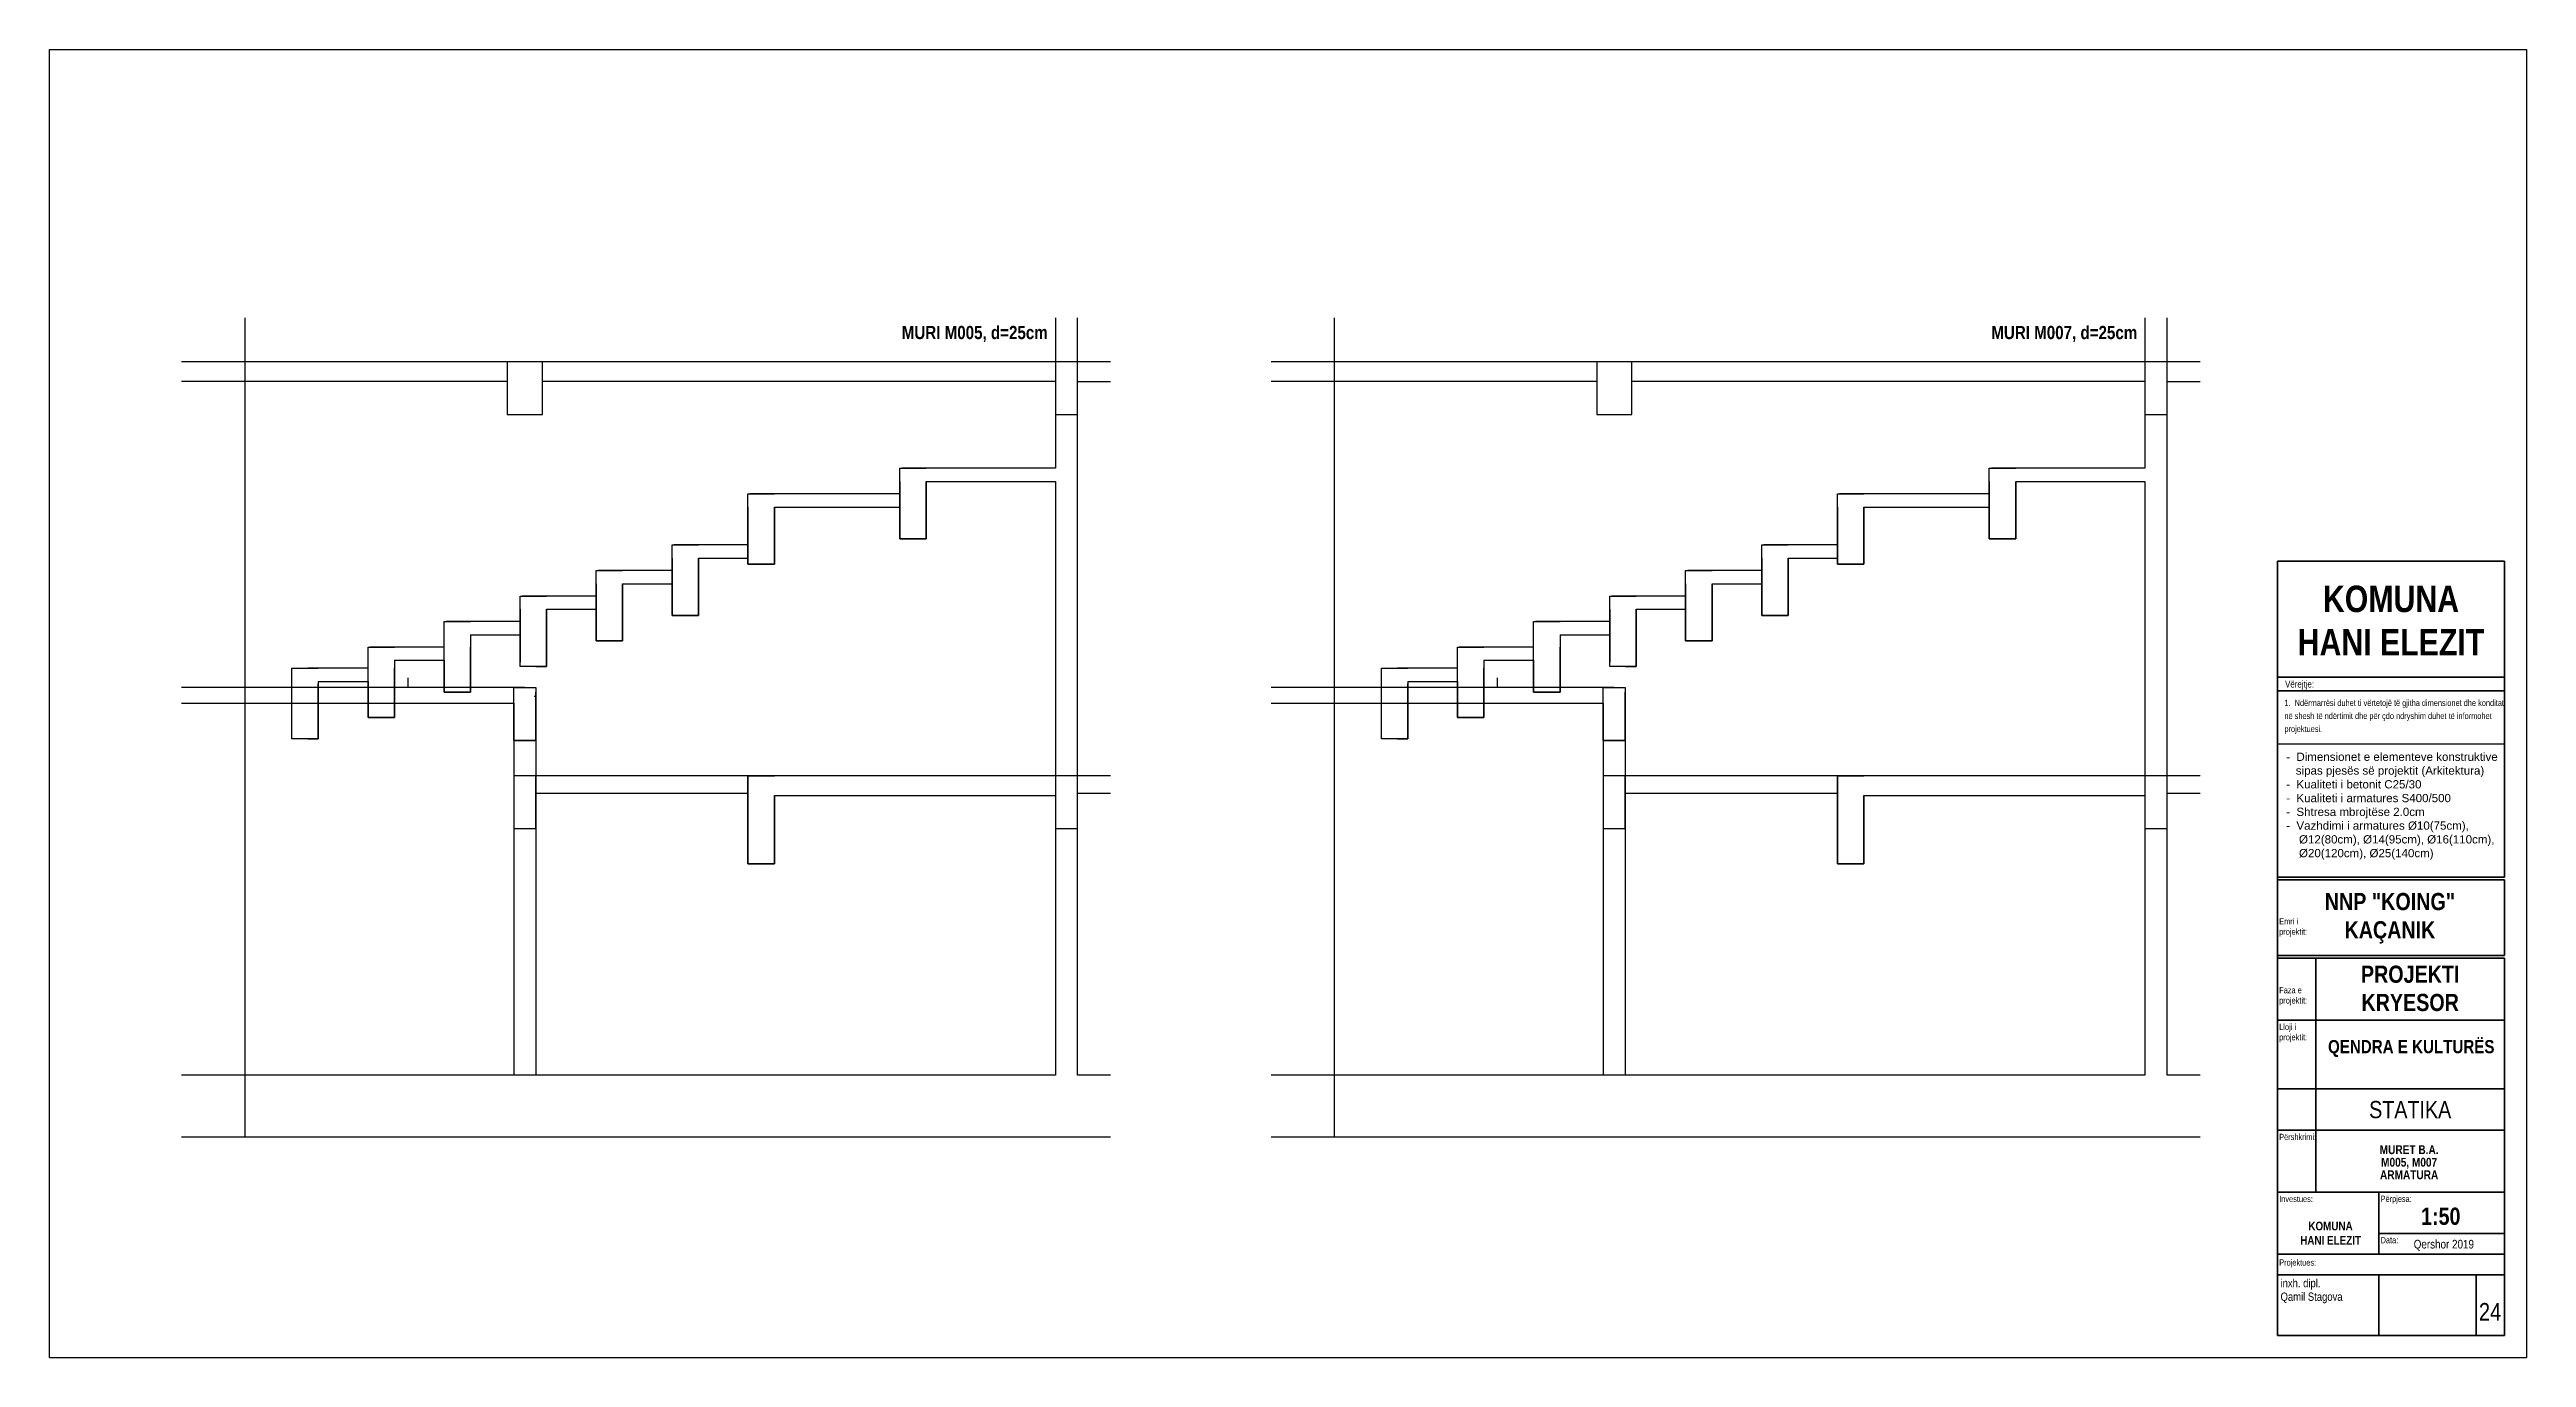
# Model space of a CAD drawing. Header units: inches. Extents: x 2381 to 5194, y -14 to 1471.
import ezdxf

# ---------------------------------------------------------------- set-up
doc = ezdxf.new("R2010")
doc.units = ezdxf.units.IN
doc.layers.add('0_Pen_No__1', color=7, linetype='Continuous', lineweight=35)
doc.layers.add('TEKSTI_Pen_No__201', color=7, linetype='Continuous', lineweight=18)
doc.layers.add('A4_OP', color=7, linetype='Continuous')
doc.styles.add('GENERATED_STYLE_1', font='ARIAL.TTF')
doc.styles.add('GENERATED_STYLE_3', font='ARIALN.TTF')
doc.styles.add('GENERATED_STYLE_4', font='ARIALNB.TTF')

msp = doc.modelspace()

# ---------------------------------------------------------------- linework, layer by layer
for p, q in [((2381.3, 1471.5), (5193.5, 1471.5)), ((2381.3, -13.5), (2381.3, 1471.5)), ((5193.5, 1471.5), (5193.5, -13.5)), ((2602.9, 1167), (2602.9, 237)), ((3839.9, 1167), (3839.9, 237)), ((2900.9, 1094.5), (2531.3, 1094.5)), ((3523.4, 1094.5), (2940.9, 1094.5)), ((4137.9, 1094.5), (3768.4, 1094.5)), ((4760.4, 1094.5), (4177.9, 1094.5)), ((2788, 758.2), (2788, 747)), ((2933.4, 737), (2931.4, 737)), ((4025, 758.2), (4025, 747)), ((2908.4, 687), (2908.4, 307)), ((2933.4, 687), (2933.4, 307)), ((4145.4, 687), (4145.4, 307)), ((4170.4, 687), (4170.4, 307)), ((4910.9, 683.2), (5168.5, 683.2)), ((2674.5, 307), (2531.3, 307)), ((3911.5, 307), (3768.4, 307)), ((2381.3, -13.5), (5193.5, -13.5))]:
    msp.add_line(p, q)
at = {"layer": '0_Pen_No__1', "linetype": 'Continuous'}
for p, q in [((4910.9, 531.8), (4910.9, 890.5)), ((4910.9, 890.5), (5168.5, 890.5)), ((5168.5, 890.5), (5168.5, 531.8)), ((4910.9, 758.8), (5168.5, 758.8)), ((4910.9, 743.2), (5168.5, 743.2)), ((4910.9, 562.7), (4910.9, 648.5)), ((4910.9, 11.5), (4910.9, 559.6)), ((4910.9, 531.8), (5168.5, 531.8)), ((4910.9, 528.7), (5168.5, 528.7)), ((5168.5, 528.7), (5168.5, 442.9)), ((4910.9, 442.9), (5168.5, 442.9)), ((4910.9, 439.8), (5168.5, 439.8)), ((4910.9, 439.8), (5168.5, 439.8)), ((4954.5, 174.2), (4954.5, 439.8)), ((5168.5, 439.8), (5168.5, 11.5)), ((4910.9, 369.5), (5168.5, 369.5)), ((4910.9, 291.4), (5168.5, 291.4)), ((4910.9, 244.5), (5168.5, 244.5)), ((4910.9, 174.2), (5168.5, 174.2)), ((5026, 103.9), (5026, 174.2)), ((5026, 127.3), (5168.5, 127.3)), ((4910.9, 103.9), (5168.5, 103.9)), ((4910.9, 80.4), (5168.5, 80.4)), ((5026, 80.4), (5026, 11.5)), ((5136.3, 11.5), (5136.3, 80.4)), ((4910.9, 11.5), (5168.5, 11.5))]:
    msp.add_line(p, q, dxfattribs=at)
at = {"layer": 'A4_OP'}
for points in [[(3523.4, 1167), (3523.4, 1117)], [(3548.4, 1117), (3548.4, 1167)], [(4760.4, 1167), (4760.4, 1117)], [(4785.4, 1117), (4785.4, 1167)], [(3523.4, 1117), (2531.3, 1117)], [(2940.9, 1117), (2900.9, 1117)], [(2900.9, 1117), (2900.9, 1057)], [(2900.9, 1099.5), (2900.9, 1057)], [(2940.9, 1057), (2940.9, 1117)], [(2940.9, 1057), (2940.9, 1099.5)], [(3548.4, 1117), (3523.4, 1117)], [(3523.4, 1117), (3523.4, 1057)], [(3523.4, 1099.5), (3523.4, 996)], [(3523.4, 1099.5), (3523.4, 996)], [(3548.4, 1057), (3548.4, 1117)], [(3585.9, 1117), (3548.4, 1117)], [(4760.4, 1117), (3768.4, 1117)], [(4177.9, 1117), (4137.9, 1117)], [(4137.9, 1117), (4137.9, 1057)], [(4137.9, 1099.5), (4137.9, 1057)], [(4177.9, 1057), (4177.9, 1117)], [(4177.9, 1057), (4177.9, 1099.5)], [(4785.4, 1117), (4760.4, 1117)], [(4760.4, 1117), (4760.4, 1057)], [(4760.4, 1099.5), (4760.4, 996)], [(4760.4, 1099.5), (4760.4, 996)], [(4785.4, 1057), (4785.4, 1117)], [(4822.9, 1117), (4785.4, 1117)], [(3548.4, 996), (3548.4, 1094.5)], [(3548.4, 1094.5), (3585.9, 1094.5)], [(4785.4, 996), (4785.4, 1094.5)], [(4785.4, 1094.5), (4822.9, 1094.5)], [(2900.9, 1057), (2940.9, 1057)], [(2900.9, 1057), (2940.9, 1057)], [(3523.4, 1057), (3548.4, 1057)], [(4137.9, 1057), (4177.9, 1057)], [(4137.9, 1057), (4177.9, 1057)], [(4760.4, 1057), (4785.4, 1057)], [(3346.6, 916), (3346.6, 996)], [(3346.6, 996), (3376.6, 996)], [(3523.4, 996), (3348.9, 996)], [(3523.4, 996), (3348.9, 996)], [(3548.4, 647), (3548.4, 996)], [(4583.6, 916), (4583.6, 996)], [(4583.6, 996), (4613.6, 996)], [(4760.4, 996), (4586, 996)], [(4760.4, 996), (4586, 996)], [(4785.4, 647), (4785.4, 996)], [(3174.3, 887), (3174.3, 967)], [(3174.3, 967), (3204.3, 967)], [(3346.6, 967), (3176.6, 967)], [(3346.6, 967), (3176.6, 967)], [(3346.6, 981), (3346.6, 916)], [(3376.6, 916), (3376.6, 981)], [(3376.6, 981), (3523.4, 981)], [(3376.6, 981), (3376.6, 916)], [(3376.6, 981), (3523.4, 981)], [(3523.4, 981), (3523.4, 647)], [(3523.4, 981), (3523.4, 647)], [(4411.3, 887), (4411.3, 967)], [(4411.3, 967), (4441.3, 967)], [(4583.6, 967), (4413.6, 967)], [(4583.6, 967), (4413.6, 967)], [(4583.6, 981), (4583.6, 916)], [(4613.6, 916), (4613.6, 981)], [(4613.6, 981), (4760.4, 981)], [(4613.6, 981), (4613.6, 916)], [(4613.6, 981), (4760.4, 981)], [(4760.4, 981), (4760.4, 647)], [(4760.4, 981), (4760.4, 647)], [(3174.3, 952), (3174.3, 887)], [(3204.3, 887), (3204.3, 952)], [(3204.3, 952), (3346.6, 952)], [(3204.3, 952), (3204.3, 887)], [(3204.3, 952), (3346.6, 952)], [(4411.3, 952), (4411.3, 887)], [(4441.3, 887), (4441.3, 952)], [(4441.3, 952), (4583.6, 952)], [(4441.3, 952), (4441.3, 887)], [(4441.3, 952), (4583.6, 952)], [(3088.2, 829), (3088.2, 909)], [(3088.2, 909), (3118.2, 909)], [(3174.3, 909), (3090.5, 909)], [(3174.3, 909), (3090.5, 909)], [(3346.6, 916), (3376.6, 916)], [(3376.6, 916), (3346.6, 916)], [(4325.2, 829), (4325.2, 909)], [(4325.2, 909), (4355.2, 909)], [(4411.3, 909), (4327.5, 909)], [(4411.3, 909), (4327.5, 909)], [(4583.6, 916), (4613.6, 916)], [(4613.6, 916), (4583.6, 916)], [(3001.9, 800), (3001.9, 880)], [(3001.9, 880), (3031.9, 880)], [(3088.2, 880), (3004.2, 880)], [(3088.2, 880), (3004.2, 880)], [(3088.2, 894), (3088.2, 829)], [(3118.2, 829), (3118.2, 894)], [(3118.2, 894), (3174.3, 894)], [(3118.2, 894), (3118.2, 829)], [(3118.2, 894), (3174.3, 894)], [(3174.3, 887), (3204.3, 887)], [(3204.3, 887), (3174.3, 887)], [(4238.9, 800), (4238.9, 880)], [(4238.9, 880), (4268.9, 880)], [(4325.2, 880), (4241.2, 880)], [(4325.2, 880), (4241.2, 880)], [(4325.2, 894), (4325.2, 829)], [(4355.2, 829), (4355.2, 894)], [(4355.2, 894), (4411.3, 894)], [(4355.2, 894), (4355.2, 829)], [(4355.2, 894), (4411.3, 894)], [(4411.3, 887), (4441.3, 887)], [(4441.3, 887), (4411.3, 887)], [(2915.7, 771), (2915.7, 851)], [(2915.7, 851), (2945.7, 851)], [(3001.9, 851), (2918, 851)], [(3001.9, 851), (2918, 851)], [(3001.9, 865), (3001.9, 800)], [(3031.9, 800), (3031.9, 865)], [(3031.9, 865), (3088.2, 865)], [(3031.9, 865), (3031.9, 800)], [(3031.9, 865), (3088.2, 865)], [(4152.7, 771), (4152.7, 851)], [(4152.7, 851), (4182.7, 851)], [(4238.9, 851), (4155, 851)], [(4238.9, 851), (4155, 851)], [(4238.9, 865), (4238.9, 800)], [(4268.9, 800), (4268.9, 865)], [(4268.9, 865), (4325.2, 865)], [(4268.9, 865), (4268.9, 800)], [(4268.9, 865), (4325.2, 865)], [(2829.3, 742), (2829.3, 822)], [(2829.3, 822), (2859.3, 822)], [(2915.7, 822), (2831.6, 822)], [(2915.7, 822), (2831.6, 822)], [(2915.7, 836), (2915.7, 776)], [(2945.7, 771), (2945.7, 836)], [(2945.7, 836), (3001.9, 836)], [(2945.7, 836), (2945.7, 771)], [(2945.7, 836), (3001.9, 836)], [(3088.2, 829), (3118.2, 829)], [(3118.2, 829), (3088.2, 829)], [(4066.3, 742), (4066.3, 822)], [(4066.3, 822), (4096.3, 822)], [(4152.7, 822), (4068.6, 822)], [(4152.7, 822), (4068.6, 822)], [(4152.7, 836), (4152.7, 776)], [(4182.7, 771), (4182.7, 836)], [(4182.7, 836), (4238.9, 836)], [(4182.7, 836), (4182.7, 771)], [(4182.7, 836), (4238.9, 836)], [(4325.2, 829), (4355.2, 829)], [(4355.2, 829), (4325.2, 829)], [(2742.9, 713), (2742.9, 793)], [(2742.9, 793), (2772.9, 793)], [(2829.3, 793), (2745.2, 793)], [(2829.3, 793), (2745.2, 793)], [(2859.3, 807), (2915.7, 807)], [(2859.3, 807), (2859.3, 742)], [(2859.3, 807), (2915.7, 807)], [(2859.3, 747), (2859.3, 793)], [(3001.9, 800), (3031.9, 800)], [(3031.9, 800), (3001.9, 800)], [(3979.9, 713), (3979.9, 793)], [(3979.9, 793), (4009.9, 793)], [(4066.3, 793), (3982.2, 793)], [(4066.3, 793), (3982.2, 793)], [(4096.3, 807), (4152.7, 807)], [(4096.3, 807), (4096.3, 742)], [(4096.3, 807), (4152.7, 807)], [(4096.3, 747), (4096.3, 793)], [(4238.9, 800), (4268.9, 800)], [(4268.9, 800), (4238.9, 800)], [(2656.4, 689), (2656.4, 769)], [(2656.4, 769), (2686.4, 769)], [(2742.9, 769), (2674.5, 769)], [(2742.9, 769), (2674.5, 769)], [(2772.9, 778), (2829.3, 778)], [(2772.9, 778), (2772.9, 713)], [(2772.9, 778), (2829.3, 778)], [(2772.9, 747), (2772.9, 769)], [(2829.3, 778), (2829.3, 747)], [(2945.7, 771), (2915.7, 771)], [(2933.4, 771), (2945.7, 771)], [(3893.4, 689), (3893.4, 769)], [(3893.4, 769), (3923.4, 769)], [(3979.9, 769), (3911.5, 769)], [(3979.9, 769), (3911.5, 769)], [(4009.9, 778), (4066.3, 778)], [(4009.9, 778), (4009.9, 713)], [(4009.9, 778), (4066.3, 778)], [(4009.9, 747), (4009.9, 769)], [(4066.3, 778), (4066.3, 747)], [(4182.7, 771), (4152.7, 771)], [(4170.4, 771), (4182.7, 771)], [(2742.9, 747), (2531.3, 747)], [(2920.9, 747), (2531.3, 747)], [(2686.4, 754), (2742.9, 754)], [(2686.4, 754), (2686.4, 689)], [(2686.4, 754), (2742.9, 754)], [(2686.4, 689), (2686.4, 751.5)], [(2742.9, 754), (2742.9, 747)], [(2742.9, 753.5), (2742.9, 713)], [(2772.9, 713), (2772.9, 753.5)], [(2829.3, 747), (2772.9, 747)], [(2829.3, 758.5), (2829.3, 742)], [(2829.3, 742), (2859.3, 742)], [(2859.3, 742), (2829.3, 742)], [(2859.3, 742), (2859.3, 758.5)], [(2915.7, 747), (2859.3, 747)], [(2908.4, 687), (2908.4, 747)], [(2908.4, 747), (2933.4, 747)], [(2933.4, 747), (2933.4, 687)], [(2933.4, 687), (2933.4, 742)], [(3979.9, 747), (3768.4, 747)], [(4157.9, 747), (3768.4, 747)], [(3923.4, 754), (3979.9, 754)], [(3923.4, 754), (3923.4, 689)], [(3923.4, 754), (3979.9, 754)], [(3923.4, 689), (3923.4, 751.5)], [(3979.9, 754), (3979.9, 747)], [(3979.9, 753.5), (3979.9, 713)], [(4009.9, 713), (4009.9, 753.5)], [(4066.3, 747), (4009.9, 747)], [(4066.3, 758.5), (4066.3, 742)], [(4066.3, 742), (4096.3, 742)], [(4096.3, 742), (4066.3, 742)], [(4096.3, 742), (4096.3, 758.5)], [(4152.7, 747), (4096.3, 747)], [(4145.4, 687), (4145.4, 747)], [(4145.4, 747), (4170.4, 747)], [(4170.4, 747), (4170.4, 687)], [(4170.4, 687), (4170.4, 742)], [(2531.3, 729.5), (2742.9, 729.5)], [(2531.3, 729.5), (2908.4, 729.5)], [(2742.9, 713), (2772.9, 713)], [(2772.9, 713), (2742.9, 713)], [(2772.9, 729.5), (2829.3, 729.5)], [(2859.3, 729.5), (2908.4, 729.5)], [(2908.4, 729.5), (2908.4, 687)], [(3768.4, 729.5), (3979.9, 729.5)], [(3768.4, 729.5), (4145.4, 729.5)], [(3979.9, 713), (4009.9, 713)], [(4009.9, 713), (3979.9, 713)], [(4009.9, 729.5), (4066.3, 729.5)], [(4096.3, 729.5), (4145.4, 729.5)], [(4145.4, 729.5), (4145.4, 687)], [(2686.4, 689), (2656.4, 689)], [(2674.5, 689), (2686.4, 689)], [(2908.4, 687), (2933.4, 687)], [(2933.4, 687), (2908.4, 687)], [(3923.4, 689), (3893.4, 689)], [(3911.5, 689), (3923.4, 689)], [(4145.4, 687), (4170.4, 687)], [(4170.4, 687), (4145.4, 687)], [(3523.4, 647), (2908.4, 647)], [(2908.4, 647), (2908.4, 587)], [(2933.4, 647), (2908.4, 647)], [(2908.4, 647), (2908.4, 587)], [(3189.3, 647), (2920.9, 647)], [(2933.4, 587), (2933.4, 647)], [(3174.3, 647), (3174.3, 547)], [(3174.3, 547), (3174.3, 647)], [(3174.3, 647), (3204.3, 647)], [(3523.4, 647), (3189.3, 647)], [(3548.4, 647), (3523.4, 647)], [(3523.4, 647), (3523.4, 587)], [(3548.4, 587), (3548.4, 647)], [(3585.9, 647), (3548.4, 647)], [(4760.4, 647), (4145.4, 647)], [(4145.4, 647), (4145.4, 587)], [(4170.4, 647), (4145.4, 647)], [(4145.4, 647), (4145.4, 587)], [(4426.3, 647), (4157.9, 647)], [(4170.4, 587), (4170.4, 647)], [(4411.3, 647), (4411.3, 547)], [(4411.3, 547), (4411.3, 647)], [(4411.3, 647), (4441.3, 647)], [(4760.4, 647), (4426.3, 647)], [(4785.4, 647), (4760.4, 647)], [(4760.4, 647), (4760.4, 587)], [(4785.4, 587), (4785.4, 647)], [(4822.9, 647), (4785.4, 647)], [(2933.4, 587), (2933.4, 627)], [(2933.4, 627), (3174.3, 627)], [(2933.4, 627), (3174.3, 627)], [(3204.3, 547), (3204.3, 624.5)], [(3204.3, 624.5), (3523.4, 624.5)], [(3204.3, 624.5), (3204.3, 547)], [(3204.3, 624.5), (3523.4, 624.5)], [(3523.4, 624.5), (3523.4, 307)], [(3523.4, 624.5), (3523.4, 307)], [(3548.4, 307), (3548.4, 627)], [(3548.4, 627), (3585.9, 627)], [(4170.4, 587), (4170.4, 627)], [(4170.4, 627), (4411.3, 627)], [(4170.4, 627), (4411.3, 627)], [(4441.3, 547), (4441.3, 624.5)], [(4441.3, 624.5), (4760.4, 624.5)], [(4441.3, 624.5), (4441.3, 547)], [(4441.3, 624.5), (4760.4, 624.5)], [(4760.4, 624.5), (4760.4, 307)], [(4760.4, 624.5), (4760.4, 307)], [(4785.4, 307), (4785.4, 627)], [(4785.4, 627), (4822.9, 627)], [(2908.4, 587), (2933.4, 587)], [(2908.4, 587), (2933.4, 587)], [(3523.4, 587), (3548.4, 587)], [(4145.4, 587), (4170.4, 587)], [(4145.4, 587), (4170.4, 587)], [(4760.4, 587), (4785.4, 587)], [(3174.3, 547), (3204.3, 547)], [(3204.3, 547), (3174.3, 547)], [(4411.3, 547), (4441.3, 547)], [(4441.3, 547), (4411.3, 547)], [(3523.4, 307), (2674.5, 307)], [(3523.4, 307), (2674.5, 307)], [(3585.9, 307), (3548.4, 307)], [(4760.4, 307), (3911.5, 307)], [(4760.4, 307), (3911.5, 307)], [(4822.9, 307), (4785.4, 307)], [(2531.3, 237), (2602.9, 237)], [(2602.9, 237), (3535.9, 237)], [(3535.9, 237), (3585.9, 237)], [(3768.4, 237), (3839.9, 237)], [(3839.9, 237), (4772.9, 237)], [(4772.9, 237), (4822.9, 237)]]:
    msp.add_lwpolyline(points, dxfattribs=at)

# ---------------------------------------------------------------- texts
at = {"layer": '0_Pen_No__1', "linetype": 'Continuous'}
for s, insert, char_height, attachment_point, style in [('\\A1;\\pi-81.681;MURI M005, d=25cm', (3430.6, 1157.7), 15, 1, 'GENERATED_STYLE_4'), ('\\A1;\\pi-81.681;MURI M007, d=25cm', (4667.6, 1157.7), 15, 1, 'GENERATED_STYLE_4'), ('\\A1;Vërejtje:', (4919.5, 754.9), 7.812, 1, 'GENERATED_STYLE_3'), ('\\A1;STATIKA', (5061.5, 277.7), 19.531, 2, 'GENERATED_STYLE_3'), ('\\A1;Përshkrimi:', (4912.8, 240.4), 7.031, 1, 'GENERATED_STYLE_3'), ('\\A1;Investues: ', (4912.8, 170), 7.031, 1, 'GENERATED_STYLE_3'), ('\\A1;Përpjesa:', (5027.9, 170.1), 7.031, 1, 'GENERATED_STYLE_3'), ('\\A1;\\pi-24.727;KOMUNA \\P\\pi-33.963;HANI ELEZIT', (4970.6, 140.6), 9.766, 1, 'GENERATED_STYLE_4'), ('\\A1;1:50', (5096.2, 156.6), 19.53, 2, 'GENERATED_STYLE_4'), ('\\A1;Data: ', (5027.9, 123.2), 7.03, 1, 'GENERATED_STYLE_3'), ('\\A1;Qershor 2019', (5099.7, 120), 9.766, 2, 'GENERATED_STYLE_3'), ('\\A1;Projektues: ', (4912.8, 97.8), 7.031, 1, 'GENERATED_STYLE_3'), ('\\A1;24', (5152.2, 48.3), 20, 2, 'GENERATED_STYLE_3')]:
    msp.add_mtext(s, dxfattribs=dict(at, insert=insert, char_height=char_height, attachment_point=attachment_point, style=style))
for s, insert, char_height, width, attachment_point, line_spacing_factor, style in [('\\A1;KOMUNA HANI ELEZIT', (5039.7, 862.8), 30, 214.051, 2, 0.984903, 'GENERATED_STYLE_4'), ('\\A1;1.  Ndërmarrësi duhet ti vërtetojë të gjitha dimensionet dhe konditat në shesh të ndërtimit dhe për çdo ndryshim duhet të informohet projektuesi. ', (4918.7, 733.2), 7.0313, 245.916, 1, 1.261061, 'GENERATED_STYLE_3'), ('\\A1;NNP "KOING"\\PKAÇANIK', (5038.5, 513.9), 19.531, 214.051, 2, 0.984903, 'GENERATED_STYLE_4'), ('\\A1;Emri i\\Pprojektit:', (4912.8, 485.1), 7.03, 67.539, 1, 0.996607, 'GENERATED_STYLE_3'), ('\\A1;PROJEKTI KRYESOR', (5061.5, 431.4), 19.531, 214.051, 2, 0.984903, 'GENERATED_STYLE_4'), ('\\A1;Faza e \\Pprojektit:', (4912.8, 407), 7.031, 67.539, 1, 0.996607, 'GENERATED_STYLE_3'), ('\\A1;Lloji i \\Pprojektit:', (4912.8, 365.3), 7.031, 67.539, 1, 0.996607, 'GENERATED_STYLE_3'), ('\\A1;QENDRA E KULTURËS', (5062.7, 346.9), 15, 214.051, 2, 0.984903, 'GENERATED_STYLE_4'), ('\\A1;MURET B.A. \\PM005, M007\\PARMATURA', (5060.3, 227.4), 10, 227.819, 2, 0.8554, 'GENERATED_STYLE_4'), ('\\A1;inxh. dipl. \\PQamil Stagova', (4914.3, 75.6), 9.375, 167.016, 1, 0.98645, 'GENERATED_STYLE_3')]:
    msp.add_mtext(s, dxfattribs=dict(at, insert=insert, char_height=char_height, width=width, attachment_point=attachment_point, line_spacing_factor=line_spacing_factor, style=style))
at = {"layer": 'TEKSTI_Pen_No__201', "linetype": 'Continuous', "insert": (4920.7, 673.2), "char_height": 9.375, "attachment_point": 1, "style": 'GENERATED_STYLE_1'}
msp.add_mtext('-  Dimensionet e elementeve konstruktive\\P   sipas pjesës së projektit (Arkitektura)\\P-  Kualiteti i betonit C25/30\\P-  Kualiteti i armatures S400/500\\P-  Shtresa mbrojtëse 2.0cm\\P-  Vazhdimi i armatures Ø10(75cm), \\P    Ø12(80cm), Ø14(95cm), Ø16(110cm), \\P    Ø20(120cm), Ø25(140cm)    ', dxfattribs=at)

doc.saveas('drawing.dxf')
